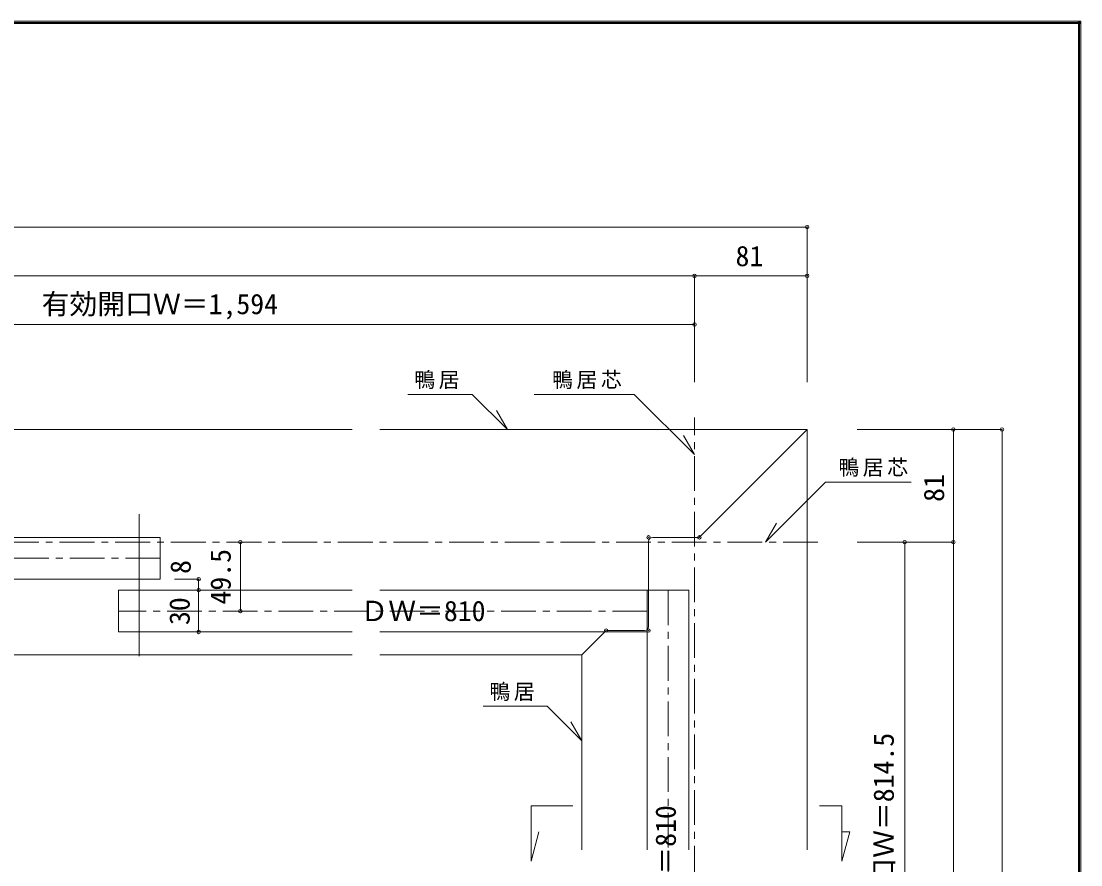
# Model space of a CAD drawing. Units: millimetres, scale not verified. Extents: x -957 to 993, y -689 to 708.
# Drawn here: x 231 to 993, y 101 to 708 of the extents above; entities that cross this region are included whole.
import ezdxf
from ezdxf.enums import TextEntityAlignment as Align

# ---------------------------------------------------------------- set-up
doc = ezdxf.new("R2010")
doc.units = ezdxf.units.MM
doc.header["$LTSCALE"] = 5
doc.header["$PDMODE"] = 32
doc.header["$PDSIZE"] = 2.5
doc.linetypes.add('CHAIN1', pattern=[8, 5, -1, 1, -1])
for name, color, linetype, lineweight in [('0-6_扉', 7, 'Continuous', 9), ('0-B_寸法', 7, 'Continuous', 9), ('F-1_枠', 6, 'Continuous', 9)]:
    doc.layers.add(name, color=color, linetype=linetype, lineweight=lineweight)
doc.styles.add('ＭＳ ゴシック', font='')
doc.styles.get('ＭＳ ゴシック').set_extended_font_data('MS Gothic')

msp = doc.modelspace()

# ---------------------------------------------------------------- linework, layer by layer
at = {"layer": '0-6_扉'}
for p, q in [((681.141, 298.626), (681.141, 112.111)), ((711.141, 298.626), (711.141, 112.111))]:
    msp.add_line(p, q, dxfattribs=at)
at = {"layer": '0-B_寸法'}
for p, q in [((-488.859, 559.617), (796.141, 559.617)), ((796.141, 559.617), (796.141, 448.145)), ((-488.859, 524.617), (715.141, 524.617)), ((715.141, 524.617), (715.141, 489.617)), ((715.141, 524.617), (796.141, 524.617)), ((715.141, 515.77), (715.141, 448.145)), ((715.141, 511.859), (715.141, 448.145)), ((-458.859, 489.617), (715.141, 489.617)), ((555.403, 439.361), (509.232, 439.361)), ((555.403, 439.361), (580.639, 414.126)), ((671.867, 439.361), (599.871, 439.361)), ((671.867, 439.361), (715.141, 396.087)), ((580.639, 414.126), (572.752, 427.786)), ((469.114, 414.126), (109.114, 414.126)), ((796.141, 414.126), (489.114, 414.126)), ((719.519, 337.504), (796.141, 414.126)), ((796.141, 414.126), (796.141, 112.111)), ((936.216, 414.126), (832.084, 414.126)), ((901.216, 414.126), (901.216, 321.626)), ((936.216, -500.482), (936.216, 414.126)), ((715.141, 396.087), (707.254, 409.748)), ((809.41, 376.399), (766.137, 333.126)), ((809.41, 376.399), (870.956, 376.399)), ((316.141, 251.261), (316.141, 353.222)), ((766.137, 333.126), (774.023, 346.786)), ((109.114, 336.626), (331.141, 336.626)), ((331.141, 306.626), (331.141, 336.626)), ((717.398, 336.626), (685.141, 336.626)), ((682.141, 333.626), (682.141, 272.626)), ((870.813, 333.126), (832.084, 333.126)), ((901.216, 333.126), (866.216, 333.126)), ((866.216, 333.126), (866.216, -500.482)), ((901.216, -500.482), (901.216, 321.626)), ((109.114, 306.626), (331.141, 306.626)), ((358.747, 306.626), (341.37, 306.626)), ((358.747, 306.626), (358.747, 298.626)), ((301.141, 268.626), (301.141, 298.626)), ((469.114, 298.626), (301.141, 298.626)), ((358.747, 298.626), (341.37, 298.626)), ((358.747, 298.626), (358.747, 268.626)), ((711.141, 298.626), (489.114, 298.626)), ((469.114, 268.626), (301.141, 268.626)), ((358.747, 268.626), (341.37, 268.626)), ((681.141, 268.626), (489.114, 268.626)), ((650.762, 268.747), (634.141, 252.126)), ((652.883, 269.626), (679.141, 269.626)), ((469.114, 252.126), (109.114, 252.126)), ((634.141, 252.126), (489.114, 252.126)), ((634.141, 252.126), (634.141, 112.111)), ((609.367, 215.226), (563.195, 215.226)), ((627.773, 143.572), (597.673, 143.572)), ((597.673, 143.572), (597.673, 103.92)), ((821.046, 143.572), (804.883, 143.572)), ((597.673, 103.92), (603.313, 124.969))]:
    msp.add_line(p, q, dxfattribs=at)
at = {"layer": '0-B_寸法', "linetype": 'CHAIN1'}
for p, q in [((715.141, -550.036), (715.141, 422.661)), ((803.847, 333.126), (-548.859, 333.126)), ((331.141, 321.626), (-78.859, 321.626)), ((696.141, 298.626), (696.141, -124.22)), ((681.141, 283.626), (301.141, 283.626))]:
    msp.add_line(p, q, dxfattribs=at)
at = {"layer": '0-B_寸法', "color": 4}
msp.add_line((388.747, 283.626), (388.747, 333.126), dxfattribs=at)
at = {"layer": '0-B_寸法'}
for points in [[(609.367, 215.226), (634.141, 190.452), (626.254, 204.113)], [(821.046, 143.572), (821.046, 103.92), (826.687, 124.969), (821.046, 124.969)]]:
    msp.add_lwpolyline(points, dxfattribs=at)
for centre, start, end in [((685.141, 333.626), 90, 180), ((717.398, 339.626), 270, 315), ((652.883, 266.626), 90, 135), ((679.141, 272.626), 270, 0)]:
    msp.add_arc(centre, 3, start, end, dxfattribs=at)
for p in [(796.141, 559.617), (715.141, 524.617), (796.141, 524.617), (715.141, 489.617), (901.216, 414.126), (936.216, 414.126), (682.141, 336.626), (718.641, 336.626), (388.747, 333.126), (866.216, 333.126), (901.216, 333.126), (358.747, 306.626), (358.747, 298.626), (388.747, 283.626), (358.747, 268.626), (651.641, 269.626), (682.141, 269.626), (682.141, 269.626)]:
    msp.add_point(p, dxfattribs=at)
at = {"layer": 'F-1_枠'}
for p, q in [((-957.218, 707.602), (992.782, 707.602)), ((-957.218, 706.769), (992.782, 706.769)), ((-957.218, 705.935), (992.782, 705.935)), ((991.115, 707.602), (991.115, -689.065)), ((991.948, 707.602), (991.948, -689.065)), ((992.782, 707.602), (992.782, -689.065))]:
    msp.add_line(p, q, dxfattribs=at)

# ---------------------------------------------------------------- texts
at = {"layer": '0-B_寸法', "style": 'ＭＳ ゴシック'}
for s, p in [('81', (744.63, 527.117)), ('有効開口Ｗ＝1,594', (245.971, 492.628)), ('ＤＷ＝810', (475.046, 271.999))]:
    msp.add_text(s, height=14.66, dxfattribs=at).set_placement(p, align=Align.BOTTOM_LEFT)
for s, p in [('81', (898.94, 362.126)), ('49.5', (386.247, 288.376)), ('8', (357.502, 310.359)), ('30', (356.749, 273.626)), ('有効開口Ｗ＝814.5', (862.797, 26.288)), ('ＤＷ＝810', (706.141, 54.222))]:
    msp.add_text(s, height=14.66, rotation=90, dxfattribs=at).set_placement(p, align=Align.BOTTOM_LEFT)
at = {"layer": '0-B_寸法', "char_height": 11, "attachment_point": 7, "style": 'ＭＳ ゴシック'}
for s, insert in [('\\T1.17;鴨居', (513.784, 443.201)), ('\\T1.17;鴨居芯', (612.748, 443.201)), ('\\T1.17;鴨居芯', (818.53, 380.239)), ('\\T1.17;鴨居', (567.748, 219.066))]:
    msp.add_mtext(s, dxfattribs=dict(at, insert=insert))

doc.saveas('drawing.dxf')
